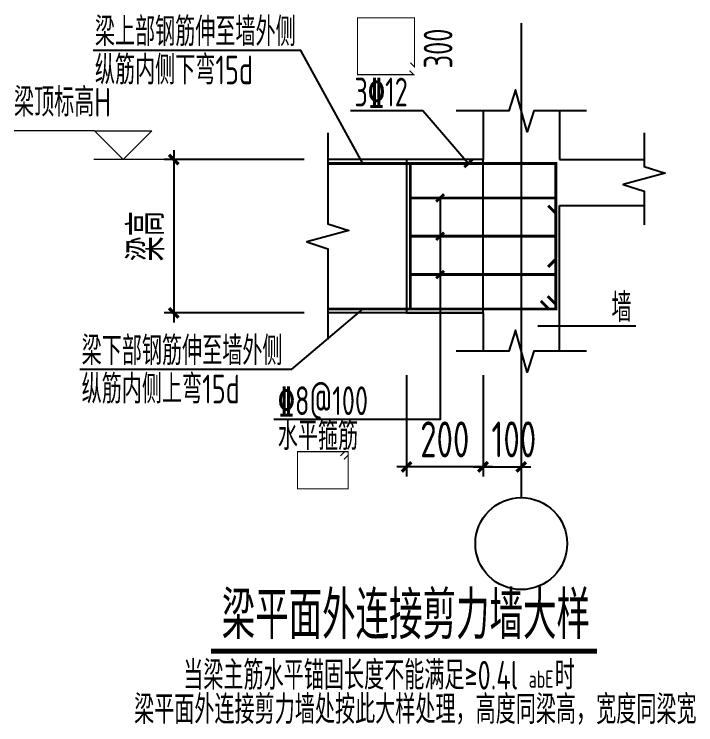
# Model space of a CAD drawing. Header units: millimetres. Extents: x -108786 to 29797, y -10598 to 53433.
# Drawn here: x -48933 to -41807, y 5041 to 12462 of the extents above; entities that cross this region are included whole.
import ezdxf
from ezdxf.enums import TextEntityAlignment as Align

# ---------------------------------------------------------------- set-up
doc = ezdxf.new("R2010")
doc.units = ezdxf.units.MM
doc.header["$MEASUREMENT"] = 0
for name, pattern in [('__DASH', [0.35, 0.25, -0.1]), ('DASHED', [0.75, 0.5, -0.25]), ('DOTE', [2.42, 2, -0.2, 0.02, -0.2])]:
    doc.linetypes.add(name, pattern=pattern)
doc.layers.get('Defpoints').update_dxf_attribs({"color": 1})
for name, color, linetype in [('AXIS_NUM', 3, 'Continuous'), ('BEAM', 4, 'DASHED'), ('DIM', 3, 'Continuous'), ('DOTE', 1, 'DOTE'), ('PUB_TEXT', 7, 'Continuous'), ('REIN', 6, 'Continuous'), ('TEXT', 7, 'Continuous'), ('外廓线', 4, 'Continuous'), ('文字说明', 7, 'Continuous')]:
    doc.layers.add(name, color=color, linetype=linetype)
doc.layers.add('THIN', color=7, linetype='Continuous', lineweight=0)
doc.styles.add('TSSD_Dimension', font='Tssdeng.shx', dxfattribs={"width": 0.7, "bigfont": 'Hztxt.shx'})
doc.styles.add('TSSD_Rein', font='tssdeng.shx', dxfattribs={"width": 0.7, "bigfont": 'hztxt.shx'})
doc.dimstyles.new('TSSD_100_100', dxfattribs={"dimtxt": 350, "dimasz": 100, "dimexe": 100, "dimexo": 250, "dimgap": 100, "dimtad": 1, "dimdec": 0, "dimzin": 0, "dimdsep": 46, "dimtxsty": 'TSSD_Dimension', "dimblk": 'ARCHTICK', "dimblk1": 'ARCHTICK', "dimblk2": 'ARCHTICK', "dimcen": 0, "dimdle": 100, "dimclrt": 7, "dimadec": 0, "dimazin": 0, "dimtfac": 1, "dimtdec": 0, "dimtix": 1, "dimtmove": 2, "dimatfit": 3, "dimfxl": 1, "dimtolj": 1, "dimtzin": 0, "dimarcsym": 0})

# ---------------------------------------------------------------- blocks, each defined once
blk = doc.blocks.new('_ArchTick')
at = {"color": 0, "const_width": 0.35}
blk.add_lwpolyline([(-0.5, -0.5), (0.5, 0.5)], dxfattribs=at)
blk = doc.blocks.new('*D10')
at = {"layer": 'Defpoints', "color": 0, "transparency": 16777216}
for p in [(2843.4, 3133.1), (3243.4, 3133.1), (3243.4, 1923.9)]:
    blk.add_point(p, dxfattribs=at)
at = {"layer": 'DIM', "color": 0, "lineweight": -2, "transparency": 16777216}
for p, q in [((2843.4, 2883.1), (2843.4, 1823.9)), ((3243.4, 2883.1), (3243.4, 1823.9)), ((2743.4, 1923.9), (3343.4, 1923.9))]:
    blk.add_line(p, q, dxfattribs=at)
at = {"layer": 'DIM', "color": 0, "lineweight": -2, "transparency": 16777216, "xscale": 100, "yscale": 100, "zscale": 100, "rotation": 180}
blk.add_blockref('_ArchTick', (2843.4, 1923.9), dxfattribs=at)
at = {"layer": 'DIM', "color": 0, "lineweight": -2, "transparency": 16777216, "xscale": 100, "yscale": 100, "zscale": 100}
blk.add_blockref('_ArchTick', (3243.4, 1923.9), dxfattribs=at)
at = {"layer": 'DIM', "color": 7, "transparency": 16777216, "insert": (3165.2, 2211.4), "char_height": 375, "attachment_point": 5, "style": 'TSSD_Rein'}
blk.add_mtext('\\A1;100', dxfattribs=at)
blk = doc.blocks.new('*D11')
at = {"layer": 'Defpoints', "color": 0, "transparency": 16777216}
for p in [(1221.9, 5133.1), (-389.8, 3533.1), (1221.9, 3533.1)]:
    blk.add_point(p, dxfattribs=at)
at = {"layer": 'DIM', "color": 0, "lineweight": -2, "transparency": 16777216}
for p, q in [((-389.8, 5233.1), (-389.8, 3433.1)), ((971.9, 5133.1), (-489.8, 5133.1)), ((971.9, 3533.1), (-489.8, 3533.1))]:
    blk.add_line(p, q, dxfattribs=at)
at = {"layer": 'DIM', "color": 0, "lineweight": -2, "transparency": 16777216, "xscale": 100, "yscale": 100, "zscale": 100}
for p, rotation in [((-389.8, 5133.1), 90), ((-389.8, 3533.1), 270)]:
    blk.add_blockref('_ArchTick', p, dxfattribs=dict(at, rotation=rotation))
at = {"layer": 'DIM', "color": 7, "transparency": 16777216, "insert": (-677.3, 4333.1), "char_height": 375, "attachment_point": 5, "rotation": 90, "style": 'TSSD_Rein'}
blk.add_mtext('\\A1;梁高', dxfattribs=at)
blk = doc.blocks.new('*D12')
at = {"layer": 'Defpoints', "color": 0, "transparency": 16777216}
for p in [(2043.4, 3133.1), (2843.4, 3133.1), (2043.4, 1923.9)]:
    blk.add_point(p, dxfattribs=at)
at = {"layer": 'DIM', "color": 0, "lineweight": -2, "transparency": 16777216}
for p, q in [((2043.4, 2883.1), (2043.4, 1823.9)), ((2843.4, 2883.1), (2843.4, 1823.9)), ((2943.4, 1923.9), (1943.4, 1923.9))]:
    blk.add_line(p, q, dxfattribs=at)
at = {"layer": 'DIM', "color": 0, "lineweight": -2, "transparency": 16777216, "xscale": 100, "yscale": 100, "zscale": 100, "rotation": 180}
blk.add_blockref('_ArchTick', (2043.4, 1923.9), dxfattribs=at)
at = {"layer": 'DIM', "color": 0, "lineweight": -2, "transparency": 16777216, "xscale": 100, "yscale": 100, "zscale": 100}
blk.add_blockref('_ArchTick', (2843.4, 1923.9), dxfattribs=at)
at = {"layer": 'DIM', "color": 7, "transparency": 16777216, "insert": (2443.4, 2211.4), "char_height": 375, "attachment_point": 5, "style": 'TSSD_Rein'}
blk.add_mtext('\\A1;200', dxfattribs=at)
blk = doc.blocks.new('PMWJD')
blk.add_line((2843.4, 3533.1), (2043.4, 3533.1))
at = {"layer": 'AXIS_NUM'}
blk.add_circle((3243.4, 1122.7), 480, dxfattribs=at)
at = {"layer": 'DIM', "const_width": 30}
for points in [[(2730.2, 5131.8), (2647.2, 5053.6)], [(2435.6, 4772.2), (2352.5, 4693.9)], [(2435.6, 4372.2), (2352.5, 4293.9)], [(2435.6, 3972.2), (2352.5, 3893.9)]]:
    blk.add_lwpolyline(points, dxfattribs=at)
at = {"layer": 'DOTE'}
blk.add_line((3243.4, 6562.5), (3243.4, 1602.7), dxfattribs=at)
at = {"layer": 'PUB_TEXT', "const_width": 50}
blk.add_lwpolyline([(0, 0), (4033.1, 0)], dxfattribs=at)
at = {"layer": 'REIN'}
for points, const_width in [([(2085.1, 6144.6), (2127.5, 6102.2), (2127.5, 6614.3), (1531.3, 6614.3), (1531.3, 6021), (2117.6, 6021), (2075.1, 6063.5)], 12), ([(3518.7, 3708.2), (3603.5, 3623.3), (3603.5, 5092.7), (2083.2, 5092.7), (2083.2, 3573.1), (3531.8, 3573.1), (3447, 3657.9)], 30), ([(2083.2, 4733.1), (3603.5, 4733.1)], 30), ([(2083.2, 4333.1), (3603.5, 4333.1)], 30), ([(2083.2, 3933.1), (3603.5, 3933.1)], 30), ([(1389.1, 2003.3), (1432.8, 2047.1), (1432.8, 2083.8), (903.2, 2083.8), (903.2, 1694.5), (1432.8, 1694.5), (1432.8, 2083.8), (1396.1, 2083.8), (1352.3, 2040.1)], 12)]:
    blk.add_lwpolyline(points, dxfattribs=dict(at, const_width=const_width))
at = {"layer": 'REIN', "linetype": '__DASH', "const_width": 30}
for points in [[(1221.9, 5092.7), (3603.5, 5092.7), (3603.5, 4573.1), (3523.5, 4653.1)], [(1221.9, 3573.1), (3603.5, 3573.1), (3603.5, 4092.7), (3523.5, 4012.7)]]:
    blk.add_lwpolyline(points, dxfattribs=at)
at = {"layer": 'TEXT'}
blk.add_line((4442.1, 3393.4), (3415.8, 3393.4), dxfattribs=at)
for points in [[(1586.4, 5092.7), (940.1, 6274.2), (-1231, 6274.2)], [(2688.7, 5092.7), (2213.1, 5643.9), (1456.6, 5643.9)], [(2394, 4733.1), (2394, 2419.9), (655.3, 2419.9)], [(1586.4, 3573.4), (838.3, 2941.8), (-1373.1, 2941.8)]]:
    blk.add_lwpolyline(points, dxfattribs=at)
at = {"layer": 'THIN'}
for p, q in [((-1218.9, 5433.1), (-2057.7, 5433.1)), ((-918.9, 5133.1), (-1218.9, 5433.1)), ((-1218.9, 5433.1), (-618.9, 5433.1)), ((-918.9, 5133.1), (-618.9, 5433.1)), ((-368.7, 5133.1), (-1225.5, 5133.1))]:
    blk.add_line(p, q, dxfattribs=at)
at = {"layer": '外廓线'}
for p, q in [((2843.4, 5642.2), (2843.4, 5133.1)), ((3643.4, 5642.2), (3643.4, 5133.1)), ((2043.4, 5133.1), (1221.9, 5133.1)), ((2843.4, 5133.1), (2043.4, 5133.1)), ((2043.4, 5133.1), (2043.4, 3533.1)), ((2843.4, 3533.1), (2843.4, 5133.1)), ((3643.4, 5133.1), (4527.6, 5133.1)), ((3643.4, 4653.1), (4527.6, 4653.1)), ((3643.4, 3133.1), (3643.4, 4653.1)), ((2043.4, 3533.1), (1221.9, 3533.1)), ((2043.4, 3533.1), (2843.4, 3533.1)), ((2843.4, 3533.1), (2843.4, 3133.1))]:
    blk.add_line(p, q, dxfattribs=at)
for points in [[(3923.4, 5642.2), (3373.4, 5642.2), (3303.4, 5422.2), (3183.4, 5862.2), (3113.4, 5642.2), (2563.4, 5642.2)], [(1221.9, 5413.1), (1221.9, 4463.1), (1441.9, 4393.1), (1001.9, 4273.1), (1221.9, 4203.1), (1221.9, 3253.1)], [(4527.6, 5413.1), (4527.6, 5063.1), (4747.6, 4993.1), (4307.6, 4873.1), (4527.6, 4803.1), (4527.6, 4453.1)], [(3923.4, 3133.1), (3373.4, 3133.1), (3303.4, 2913.1), (3183.4, 3353.1), (3113.4, 3133.1), (2563.4, 3133.1)]]:
    blk.add_lwpolyline(points, dxfattribs=at)
at = {"layer": 'TEXT', "style": 'TSSD_Rein', "width": 0.7}
for s, height, p in [('梁上部钢筋伸至墙外侧', 300, (-1214.3, 6319.4, -1200)), ('纵筋内侧下弯15d', 300, (-1214.3, 5919.4, -1200)), ('3\x8412', 300, (1498.9, 5689, -1200)), ('墙', 300, (4185.9, 3438.6, -1200)), ('梁下部钢筋伸至墙外侧', 300, (-1352.7, 2987, -1200)), ('纵筋内侧上弯15d', 300, (-1352.7, 2587, -1200)), ('\x848@100', 300, (697.6, 2465.1, -1200)), ('水平箍筋', 300, (697.6, 2100.6, -1200)), ('当梁主筋水平锚固长度不能满足≥0.4l   时', 300, (-290.4, -401.9)), ('abE', 180, (3320.4, -382.4)), ('梁平面外连接剪力墙处按此大样处理，高度同梁高，宽度同梁宽', 300, (-804.2, -759.7))]:
    blk.add_text(s, height=height, dxfattribs=at).set_placement(p)
blk.add_text('300', height=300, rotation=90, dxfattribs=at).set_placement((2523.7, 6086.2, -1200))
blk.add_text('梁顶标高H', height=300, dxfattribs=at).set_placement((-1046.5, 5493.1), align=Align.BOTTOM_RIGHT)
at = {"layer": '文字说明', "style": 'TSSD_Rein', "width": 0.7}
blk.add_text('梁平面外连接剪力墙大样', height=500, dxfattribs=at).set_placement((111.4, 125))
at = {"layer": 'DIM'}
dim = blk.add_linear_dim(base=(-389.8, 3533.1), p1=(1221.9, 5133.1), p2=(1221.9, 3533.1), angle=270, text='梁高', dimstyle='TSSD_100_100', override={"dimtxt": 375, "dimlfac": 0.25, "dimtxsty": 'TSSD_Rein'}, dxfattribs=at)
dim.commit()
dim.dimension.update_dxf_attribs({"geometry": '*D11', "text_midpoint": (-677.3, 4333.1)})
dim = blk.add_linear_dim(base=(2043.4, 1923.9), p1=(2843.4, 3133.1), p2=(2043.4, 3133.1), dimstyle='TSSD_100_100', override={"dimtxt": 375, "dimlfac": 0.25, "dimtxsty": 'TSSD_Rein'}, dxfattribs=at)
dim.commit()
dim.dimension.update_dxf_attribs({"geometry": '*D12', "text_midpoint": (2443.4, 2211.4)})
dim = blk.add_linear_dim(base=(3243.4, 1923.9), p1=(2843.4, 3133.1), p2=(3243.4, 3133.1), angle=180, dimstyle='TSSD_100_100', override={"dimtxt": 375, "dimlfac": 0.25, "dimtxsty": 'TSSD_Rein'}, dxfattribs=at)
dim.commit()
dim.dimension.update_dxf_attribs({"geometry": '*D10', "text_midpoint": (3165.2, 2211.4), "dimtype": 128})

msp = doc.modelspace()

# ---------------------------------------------------------------- block references
at = {"layer": 'BEAM'}
msp.add_blockref('PMWJD', (-46875, 5810.2), dxfattribs=at)

doc.saveas('drawing.dxf')
